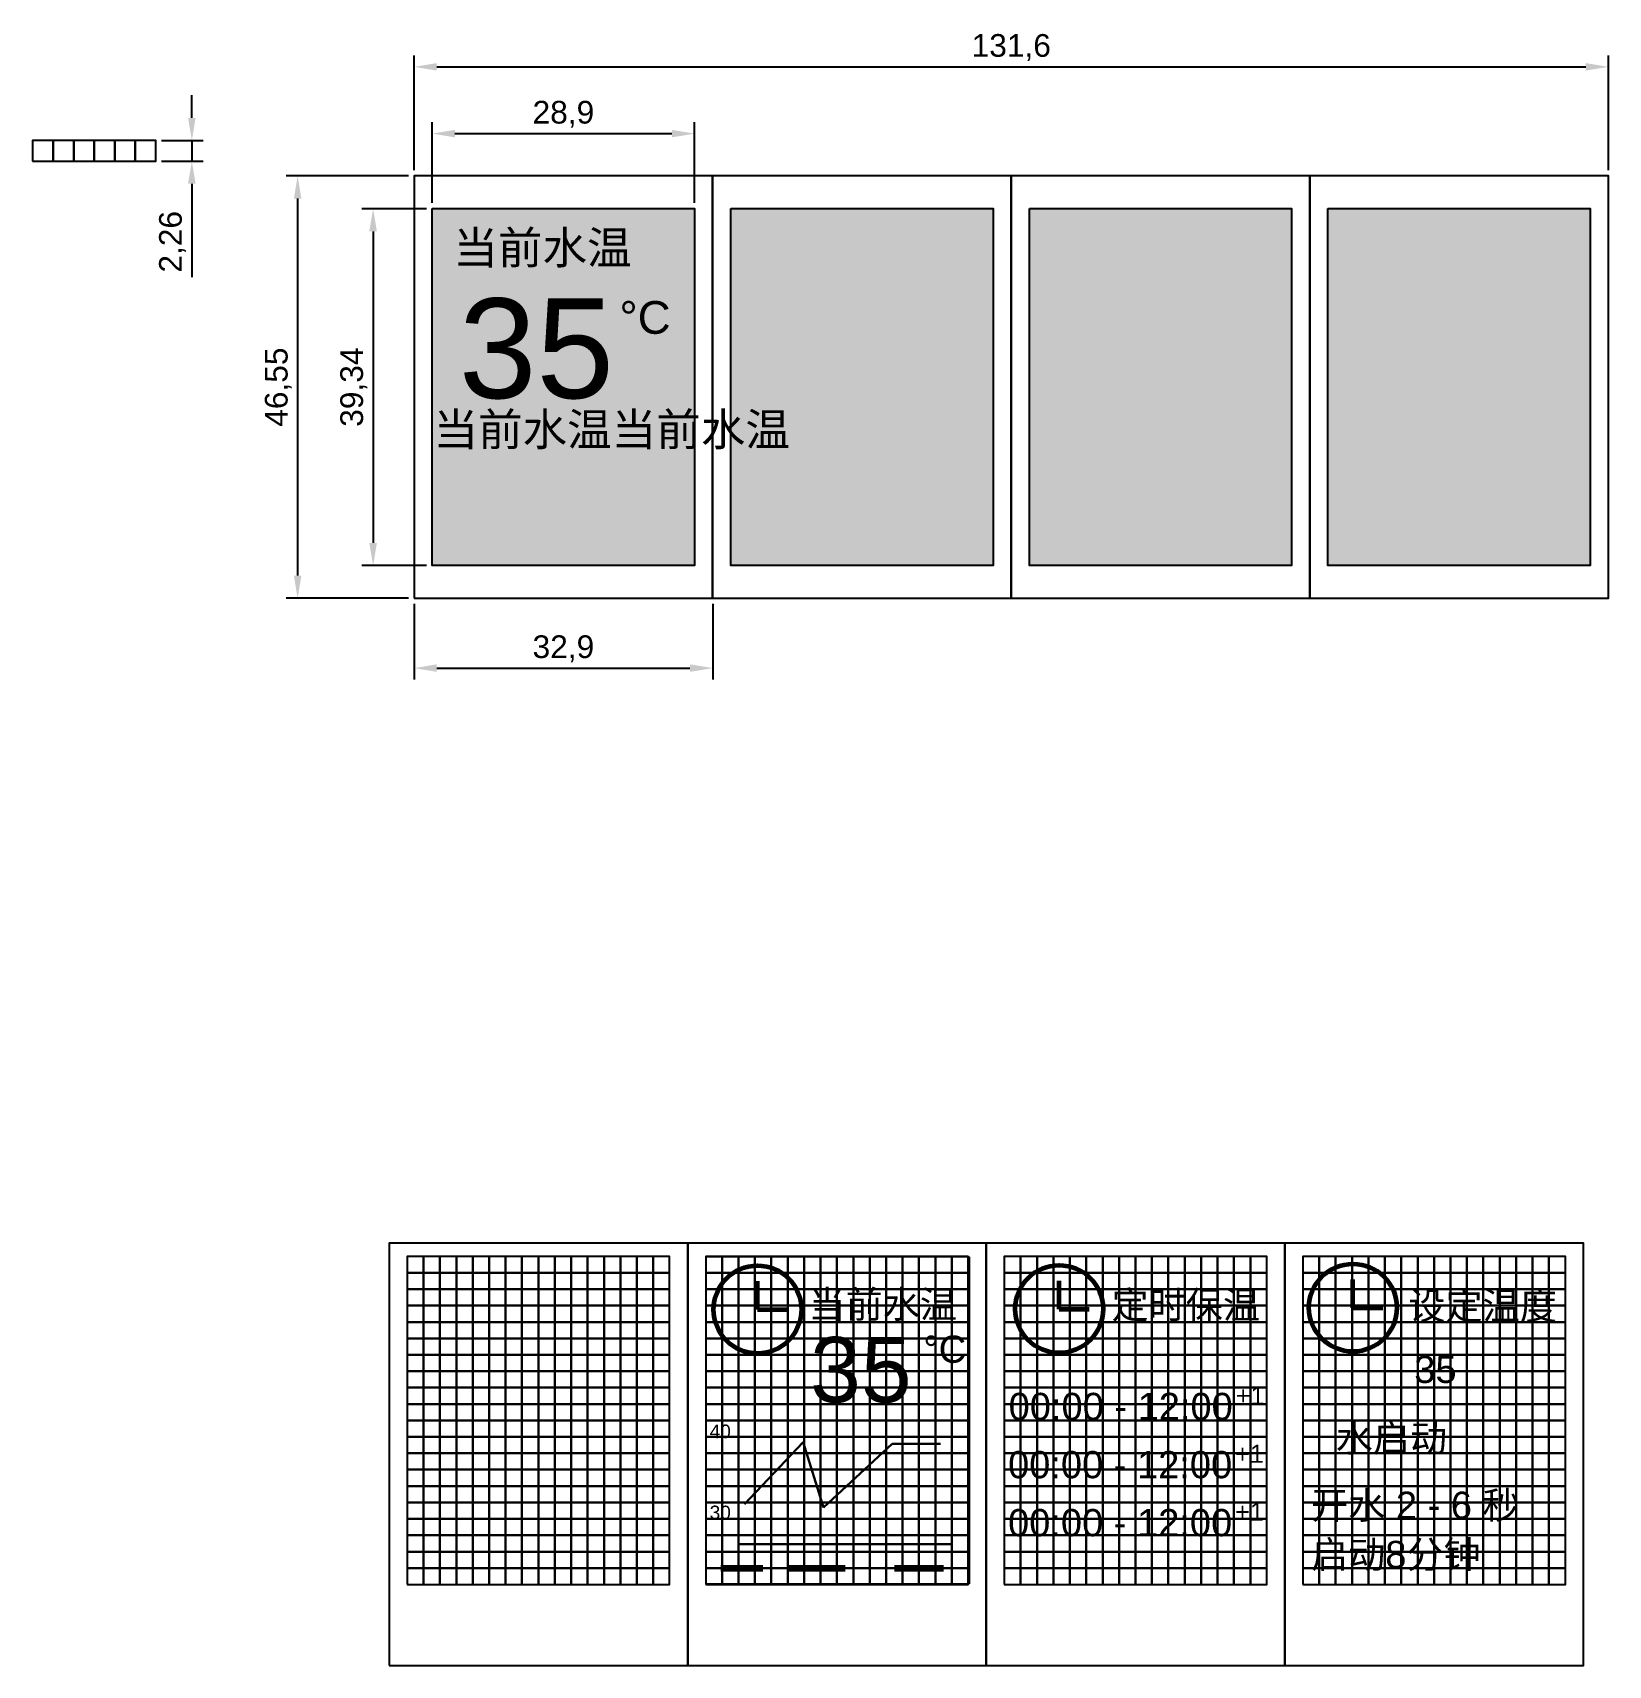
# Model space of a CAD drawing. Header units: millimetres. Extents: x 2016 to 2190, y 1813 to 1993.
import ezdxf

# ---------------------------------------------------------------- set-up
doc = ezdxf.new("R2010")
doc.units = ezdxf.units.MM
doc.layers.get('0').update_dxf_attribs({"color": 9})
doc.layers.add('图层1', color=250, linetype='Continuous')
doc.layers.add('图层2', color=7, linetype='Continuous')
doc.styles.get("Standard").update_dxf_attribs({"font": 'arial.ttf'})
doc.dimstyles.new('ISO-25', dxfattribs={"dimtxt": 2.5, "dimasz": 2.5, "dimexe": 1.25, "dimexo": 0.625, "dimtad": 1, "dimtxsty": 'Standard', "dimcen": 2.5, "dimadec": 0, "dimazin": 0, "dimtfac": 1, "dimtmove": 0, "dimatfit": 3, "dimfxl": 1, "dimarcsym": 0})

# ---------------------------------------------------------------- blocks, each defined once
blk = doc.blocks.new('*D1')
at = {"color": 0, "lineweight": -2, "transparency": 16777216}
for p, q in [((2058.11, 1977.5), (2058.11, 1990.15)), ((2060.61, 1988.9), (2187.21, 1988.9)), ((2189.71, 1977.5), (2189.71, 1990.15))]:
    blk.add_line(p, q, dxfattribs=at)
at = {"color": 0, "transparency": 16777216}
for points in [[(2060.61, 1989.32), (2060.61, 1988.49), (2058.11, 1988.9)], [(2187.21, 1989.32), (2187.21, 1988.49), (2189.71, 1988.9)]]:
    blk.add_solid(points, dxfattribs=at)
at = {"layer": 'Defpoints', "color": 0, "transparency": 16777216}
for p in [(2189.71, 1988.9), (2058.11, 1976.88), (2189.71, 1976.88)]:
    blk.add_point(p, dxfattribs=at)
at = {"color": 0, "transparency": 16777216, "insert": (2123.91, 1991.03), "char_height": 2.5, "attachment_point": 5}
blk.add_mtext('131,6', dxfattribs=at)
blk = doc.blocks.new('*D2')
at = {"color": 0, "lineweight": -2, "transparency": 16777216}
for p, q in [((2057.48, 1976.88), (2044.02, 1976.88)), ((2045.27, 1974.38), (2045.27, 1932.83)), ((2057.48, 1930.33), (2044.02, 1930.33))]:
    blk.add_line(p, q, dxfattribs=at)
at = {"color": 0, "transparency": 16777216}
for points in [[(2044.86, 1974.38), (2045.69, 1974.38), (2045.27, 1976.88)], [(2044.86, 1932.83), (2045.69, 1932.83), (2045.27, 1930.33)]]:
    blk.add_solid(points, dxfattribs=at)
at = {"layer": 'Defpoints', "color": 0, "transparency": 16777216}
for p in [(2058.11, 1976.88), (2045.27, 1930.33), (2058.11, 1930.33)]:
    blk.add_point(p, dxfattribs=at)
at = {"color": 0, "transparency": 16777216, "insert": (2043.15, 1953.6), "char_height": 2.5, "attachment_point": 5, "rotation": 90}
blk.add_mtext('46,55', dxfattribs=at)
blk = doc.blocks.new('*D3')
at = {"color": 0, "lineweight": -2, "transparency": 16777216}
for p, q in [((2060.11, 1973.9), (2060.11, 1982.79)), ((2062.61, 1981.54), (2086.51, 1981.54)), ((2089.01, 1973.9), (2089.01, 1982.79))]:
    blk.add_line(p, q, dxfattribs=at)
at = {"color": 0, "transparency": 16777216}
for points in [[(2062.61, 1981.96), (2062.61, 1981.13), (2060.11, 1981.54)], [(2086.51, 1981.96), (2086.51, 1981.13), (2089.01, 1981.54)]]:
    blk.add_solid(points, dxfattribs=at)
at = {"layer": 'Defpoints', "color": 0, "transparency": 16777216}
for p in [(2089.01, 1981.54), (2060.11, 1973.27), (2089.01, 1973.27)]:
    blk.add_point(p, dxfattribs=at)
at = {"color": 0, "transparency": 16777216, "insert": (2074.56, 1983.67), "char_height": 2.5, "attachment_point": 5}
blk.add_mtext('28,9', dxfattribs=at)
blk = doc.blocks.new('*D4')
at = {"color": 0, "lineweight": -2, "transparency": 16777216}
for p, q in [((2059.48, 1973.27), (2052.34, 1973.27)), ((2053.59, 1970.77), (2053.59, 1936.43)), ((2059.48, 1933.93), (2052.34, 1933.93))]:
    blk.add_line(p, q, dxfattribs=at)
at = {"color": 0, "transparency": 16777216}
for points in [[(2053.17, 1970.77), (2054.01, 1970.77), (2053.59, 1973.27)], [(2053.17, 1936.43), (2054.01, 1936.43), (2053.59, 1933.93)]]:
    blk.add_solid(points, dxfattribs=at)
at = {"layer": 'Defpoints', "color": 0, "transparency": 16777216}
for p in [(2060.11, 1973.27), (2053.59, 1933.93), (2060.11, 1933.93)]:
    blk.add_point(p, dxfattribs=at)
at = {"color": 0, "transparency": 16777216, "insert": (2051.46, 1953.6), "char_height": 2.5, "attachment_point": 5, "rotation": 90}
blk.add_mtext('39,34', dxfattribs=at)
blk = doc.blocks.new('*D5')
at = {"color": 0, "lineweight": -2, "transparency": 16777216}
for p, q in [((2033.62, 1983.28), (2033.62, 1985.78)), ((2030.26, 1980.78), (2034.87, 1980.78)), ((2033.62, 1980.78), (2033.62, 1978.52)), ((2030.26, 1978.52), (2034.87, 1978.52)), ((2033.62, 1976.02), (2033.62, 1965.73))]:
    blk.add_line(p, q, dxfattribs=at)
at = {"color": 0, "transparency": 16777216}
for points in [[(2033.2, 1983.28), (2034.03, 1983.28), (2033.62, 1980.78)], [(2033.2, 1976.02), (2034.03, 1976.02), (2033.62, 1978.52)]]:
    blk.add_solid(points, dxfattribs=at)
at = {"layer": 'Defpoints', "color": 0, "transparency": 16777216}
for p in [(2029.64, 1980.78), (2029.64, 1978.52), (2033.62, 1978.52)]:
    blk.add_point(p, dxfattribs=at)
at = {"color": 0, "transparency": 16777216, "insert": (2031.49, 1969.62), "char_height": 2.5, "attachment_point": 5, "rotation": 90}
blk.add_mtext('2,26', dxfattribs=at)
blk = doc.blocks.new('*D6')
at = {"color": 0, "lineweight": -2, "transparency": 16777216}
for p, q in [((2058.11, 1929.7), (2058.11, 1921.38)), ((2091.01, 1929.7), (2091.01, 1921.38)), ((2060.61, 1922.63), (2088.51, 1922.63))]:
    blk.add_line(p, q, dxfattribs=at)
at = {"color": 0, "transparency": 16777216}
for points in [[(2060.61, 1923.05), (2060.61, 1922.22), (2058.11, 1922.63)], [(2088.51, 1923.05), (2088.51, 1922.22), (2091.01, 1922.63)]]:
    blk.add_solid(points, dxfattribs=at)
at = {"layer": 'Defpoints', "color": 0, "transparency": 16777216}
for p in [(2058.11, 1930.33), (2091.01, 1930.33), (2091.01, 1922.63)]:
    blk.add_point(p, dxfattribs=at)
at = {"color": 0, "transparency": 16777216, "insert": (2074.56, 1924.76), "char_height": 2.5, "attachment_point": 5}
blk.add_mtext('32,9', dxfattribs=at)
blk = doc.blocks.new('*U7')
blk.add_lwpolyline([(-0.904, -0.904), (0.904, -0.904), (0.904, 0.904), (-0.904, 0.904)], close=True)
blk = doc.blocks.new('*U8')
at = {"color": 0, "linetype": 'ByBlock', "lineweight": -2, "transparency": 16777216}
for p in [(0, 34.352), (1.808, 34.352), (3.616, 34.352), (5.424, 34.352), (7.232, 34.352), (9.04, 34.352), (10.848, 34.352), (12.656, 34.352), (14.464, 34.352), (16.272, 34.352), (18.08, 34.352), (19.888, 34.352), (21.696, 34.352), (23.504, 34.352), (25.312, 34.352), (27.12, 34.352), (0, 32.544), (1.808, 32.544), (3.616, 32.544), (5.424, 32.544), (7.232, 32.544), (9.04, 32.544), (10.848, 32.544), (12.656, 32.544), (14.464, 32.544), (16.272, 32.544), (18.08, 32.544), (19.888, 32.544), (21.696, 32.544), (23.504, 32.544), (25.312, 32.544), (27.12, 32.544), (0, 30.736), (1.808, 30.736), (3.616, 30.736), (5.424, 30.736), (7.232, 30.736), (9.04, 30.736), (10.848, 30.736), (12.656, 30.736), (14.464, 30.736), (16.272, 30.736), (18.08, 30.736), (19.888, 30.736), (21.696, 30.736), (23.504, 30.736), (25.312, 30.736), (27.12, 30.736), (0, 28.928), (1.808, 28.928), (3.616, 28.928), (5.424, 28.928), (7.232, 28.928), (9.04, 28.928), (10.848, 28.928), (12.656, 28.928), (14.464, 28.928), (16.272, 28.928), (18.08, 28.928), (19.888, 28.928), (21.696, 28.928), (23.504, 28.928), (25.312, 28.928), (27.12, 28.928), (0, 27.12), (1.808, 27.12), (3.616, 27.12), (5.424, 27.12), (7.232, 27.12), (9.04, 27.12), (10.848, 27.12), (12.656, 27.12), (14.464, 27.12), (16.272, 27.12), (18.08, 27.12), (19.888, 27.12), (21.696, 27.12), (23.504, 27.12), (25.312, 27.12), (27.12, 27.12), (0, 25.312), (1.808, 25.312), (3.616, 25.312), (5.424, 25.312), (7.232, 25.312), (9.04, 25.312), (10.848, 25.312), (12.656, 25.312), (14.464, 25.312), (16.272, 25.312), (18.08, 25.312), (19.888, 25.312), (21.696, 25.312), (23.504, 25.312), (25.312, 25.312), (27.12, 25.312), (0, 23.504), (1.808, 23.504), (3.616, 23.504), (5.424, 23.504), (7.232, 23.504), (9.04, 23.504), (10.848, 23.504), (12.656, 23.504), (14.464, 23.504), (16.272, 23.504), (18.08, 23.504), (19.888, 23.504), (21.696, 23.504), (23.504, 23.504), (25.312, 23.504), (27.12, 23.504), (0, 21.696), (1.808, 21.696), (3.616, 21.696), (5.424, 21.696), (7.232, 21.696), (9.04, 21.696), (10.848, 21.696), (12.656, 21.696), (14.464, 21.696), (16.272, 21.696), (18.08, 21.696), (19.888, 21.696), (21.696, 21.696), (23.504, 21.696), (25.312, 21.696), (27.12, 21.696), (0, 19.888), (1.808, 19.888), (3.616, 19.888), (5.424, 19.888), (7.232, 19.888), (9.04, 19.888), (10.848, 19.888), (12.656, 19.888), (14.464, 19.888), (16.272, 19.888), (18.08, 19.888), (19.888, 19.888), (21.696, 19.888), (23.504, 19.888), (25.312, 19.888), (27.12, 19.888), (0, 18.08), (1.808, 18.08), (3.616, 18.08), (5.424, 18.08), (7.232, 18.08), (9.04, 18.08), (10.848, 18.08), (12.656, 18.08), (14.464, 18.08), (16.272, 18.08), (18.08, 18.08), (19.888, 18.08), (21.696, 18.08), (23.504, 18.08), (25.312, 18.08), (27.12, 18.08), (0, 16.272), (1.808, 16.272), (3.616, 16.272), (5.424, 16.272), (7.232, 16.272), (9.04, 16.272), (10.848, 16.272), (12.656, 16.272), (14.464, 16.272), (16.272, 16.272), (18.08, 16.272), (19.888, 16.272), (21.696, 16.272), (23.504, 16.272), (25.312, 16.272), (27.12, 16.272), (0, 14.464), (1.808, 14.464), (3.616, 14.464), (5.424, 14.464), (7.232, 14.464), (9.04, 14.464), (10.848, 14.464), (12.656, 14.464), (14.464, 14.464), (16.272, 14.464), (18.08, 14.464), (19.888, 14.464), (21.696, 14.464), (23.504, 14.464), (25.312, 14.464), (27.12, 14.464), (0, 12.656), (1.808, 12.656), (3.616, 12.656), (5.424, 12.656), (7.232, 12.656), (9.04, 12.656), (10.848, 12.656), (12.656, 12.656), (14.464, 12.656), (16.272, 12.656), (18.08, 12.656), (19.888, 12.656), (21.696, 12.656), (23.504, 12.656), (25.312, 12.656), (27.12, 12.656), (0, 10.848), (1.808, 10.848), (3.616, 10.848), (5.424, 10.848), (7.232, 10.848), (9.04, 10.848), (10.848, 10.848), (12.656, 10.848), (14.464, 10.848), (16.272, 10.848), (18.08, 10.848), (19.888, 10.848), (21.696, 10.848), (23.504, 10.848), (25.312, 10.848), (27.12, 10.848), (0, 9.04), (1.808, 9.04), (3.616, 9.04), (5.424, 9.04), (7.232, 9.04), (9.04, 9.04), (10.848, 9.04), (12.656, 9.04), (14.464, 9.04), (16.272, 9.04), (18.08, 9.04), (19.888, 9.04), (21.696, 9.04), (23.504, 9.04), (25.312, 9.04), (27.12, 9.04), (0, 7.232), (1.808, 7.232), (3.616, 7.232), (5.424, 7.232), (7.232, 7.232), (9.04, 7.232), (10.848, 7.232), (12.656, 7.232), (14.464, 7.232), (16.272, 7.232), (18.08, 7.232), (19.888, 7.232), (21.696, 7.232), (23.504, 7.232), (25.312, 7.232), (27.12, 7.232), (0, 5.424), (1.808, 5.424), (3.616, 5.424), (5.424, 5.424), (7.232, 5.424), (9.04, 5.424), (10.848, 5.424), (12.656, 5.424), (14.464, 5.424), (16.272, 5.424), (18.08, 5.424), (19.888, 5.424), (21.696, 5.424), (23.504, 5.424), (25.312, 5.424), (27.12, 5.424), (0, 3.616), (1.808, 3.616), (3.616, 3.616), (5.424, 3.616), (7.232, 3.616), (9.04, 3.616), (10.848, 3.616), (12.656, 3.616), (14.464, 3.616), (16.272, 3.616), (18.08, 3.616), (19.888, 3.616), (21.696, 3.616), (23.504, 3.616), (25.312, 3.616), (27.12, 3.616), (0, 1.808), (1.808, 1.808), (3.616, 1.808), (5.424, 1.808), (7.232, 1.808), (9.04, 1.808), (10.848, 1.808), (12.656, 1.808), (14.464, 1.808), (16.272, 1.808), (18.08, 1.808), (19.888, 1.808), (21.696, 1.808), (23.504, 1.808), (25.312, 1.808), (27.12, 1.808), (0, 0), (1.808, 0), (3.616, 0), (5.424, 0), (7.232, 0), (9.04, 0), (10.848, 0), (12.656, 0), (14.464, 0), (16.272, 0), (18.08, 0), (19.888, 0), (21.696, 0), (23.504, 0), (25.312, 0), (27.12, 0)]:
    blk.add_blockref('*U7', p, dxfattribs=at)
blk = doc.blocks.new('*U10')
blk.add_lwpolyline([(-0.904, -0.904), (0.904, -0.904), (0.904, 0.904), (-0.904, 0.904)], close=True)
blk = doc.blocks.new('*U11')
at = {"color": 0, "linetype": 'ByBlock', "lineweight": -2, "transparency": 16777216}
for p in [(0, 34.352), (1.808, 34.352), (3.616, 34.352), (5.424, 34.352), (7.232, 34.352), (9.04, 34.352), (10.848, 34.352), (12.656, 34.352), (14.464, 34.352), (16.272, 34.352), (18.08, 34.352), (19.888, 34.352), (21.696, 34.352), (23.504, 34.352), (25.312, 34.352), (27.12, 34.352), (0, 32.544), (1.808, 32.544), (3.616, 32.544), (5.424, 32.544), (7.232, 32.544), (9.04, 32.544), (10.848, 32.544), (12.656, 32.544), (14.464, 32.544), (16.272, 32.544), (18.08, 32.544), (19.888, 32.544), (21.696, 32.544), (23.504, 32.544), (25.312, 32.544), (27.12, 32.544), (0, 30.736), (1.808, 30.736), (3.616, 30.736), (5.424, 30.736), (7.232, 30.736), (9.04, 30.736), (10.848, 30.736), (12.656, 30.736), (14.464, 30.736), (16.272, 30.736), (18.08, 30.736), (19.888, 30.736), (21.696, 30.736), (23.504, 30.736), (25.312, 30.736), (27.12, 30.736), (0, 28.928), (1.808, 28.928), (3.616, 28.928), (5.424, 28.928), (7.232, 28.928), (9.04, 28.928), (10.848, 28.928), (12.656, 28.928), (14.464, 28.928), (16.272, 28.928), (18.08, 28.928), (19.888, 28.928), (21.696, 28.928), (23.504, 28.928), (25.312, 28.928), (27.12, 28.928), (0, 27.12), (1.808, 27.12), (3.616, 27.12), (5.424, 27.12), (7.232, 27.12), (9.04, 27.12), (10.848, 27.12), (12.656, 27.12), (14.464, 27.12), (16.272, 27.12), (18.08, 27.12), (19.888, 27.12), (21.696, 27.12), (23.504, 27.12), (25.312, 27.12), (27.12, 27.12), (0, 25.312), (1.808, 25.312), (3.616, 25.312), (5.424, 25.312), (7.232, 25.312), (9.04, 25.312), (10.848, 25.312), (12.656, 25.312), (14.464, 25.312), (16.272, 25.312), (18.08, 25.312), (19.888, 25.312), (21.696, 25.312), (23.504, 25.312), (25.312, 25.312), (27.12, 25.312), (0, 23.504), (1.808, 23.504), (3.616, 23.504), (5.424, 23.504), (7.232, 23.504), (9.04, 23.504), (10.848, 23.504), (12.656, 23.504), (14.464, 23.504), (16.272, 23.504), (18.08, 23.504), (19.888, 23.504), (21.696, 23.504), (23.504, 23.504), (25.312, 23.504), (27.12, 23.504), (0, 21.696), (1.808, 21.696), (3.616, 21.696), (5.424, 21.696), (7.232, 21.696), (9.04, 21.696), (10.848, 21.696), (12.656, 21.696), (14.464, 21.696), (16.272, 21.696), (18.08, 21.696), (19.888, 21.696), (21.696, 21.696), (23.504, 21.696), (25.312, 21.696), (27.12, 21.696), (0, 19.888), (1.808, 19.888), (3.616, 19.888), (5.424, 19.888), (7.232, 19.888), (9.04, 19.888), (10.848, 19.888), (12.656, 19.888), (14.464, 19.888), (16.272, 19.888), (18.08, 19.888), (19.888, 19.888), (21.696, 19.888), (23.504, 19.888), (25.312, 19.888), (27.12, 19.888), (0, 18.08), (1.808, 18.08), (3.616, 18.08), (5.424, 18.08), (7.232, 18.08), (9.04, 18.08), (10.848, 18.08), (12.656, 18.08), (14.464, 18.08), (16.272, 18.08), (18.08, 18.08), (19.888, 18.08), (21.696, 18.08), (23.504, 18.08), (25.312, 18.08), (27.12, 18.08), (0, 16.272), (1.808, 16.272), (3.616, 16.272), (5.424, 16.272), (7.232, 16.272), (9.04, 16.272), (10.848, 16.272), (12.656, 16.272), (14.464, 16.272), (16.272, 16.272), (18.08, 16.272), (19.888, 16.272), (21.696, 16.272), (23.504, 16.272), (25.312, 16.272), (27.12, 16.272), (0, 14.464), (1.808, 14.464), (3.616, 14.464), (5.424, 14.464), (7.232, 14.464), (9.04, 14.464), (10.848, 14.464), (12.656, 14.464), (14.464, 14.464), (16.272, 14.464), (18.08, 14.464), (19.888, 14.464), (21.696, 14.464), (23.504, 14.464), (25.312, 14.464), (27.12, 14.464), (0, 12.656), (1.808, 12.656), (3.616, 12.656), (5.424, 12.656), (7.232, 12.656), (9.04, 12.656), (10.848, 12.656), (12.656, 12.656), (14.464, 12.656), (16.272, 12.656), (18.08, 12.656), (19.888, 12.656), (21.696, 12.656), (23.504, 12.656), (25.312, 12.656), (27.12, 12.656), (0, 10.848), (1.808, 10.848), (3.616, 10.848), (5.424, 10.848), (7.232, 10.848), (9.04, 10.848), (10.848, 10.848), (12.656, 10.848), (14.464, 10.848), (16.272, 10.848), (18.08, 10.848), (19.888, 10.848), (21.696, 10.848), (23.504, 10.848), (25.312, 10.848), (27.12, 10.848), (0, 9.04), (1.808, 9.04), (3.616, 9.04), (5.424, 9.04), (7.232, 9.04), (9.04, 9.04), (10.848, 9.04), (12.656, 9.04), (14.464, 9.04), (16.272, 9.04), (18.08, 9.04), (19.888, 9.04), (21.696, 9.04), (23.504, 9.04), (25.312, 9.04), (27.12, 9.04), (0, 7.232), (1.808, 7.232), (3.616, 7.232), (5.424, 7.232), (7.232, 7.232), (9.04, 7.232), (10.848, 7.232), (12.656, 7.232), (14.464, 7.232), (16.272, 7.232), (18.08, 7.232), (19.888, 7.232), (21.696, 7.232), (23.504, 7.232), (25.312, 7.232), (27.12, 7.232), (0, 5.424), (1.808, 5.424), (3.616, 5.424), (5.424, 5.424), (7.232, 5.424), (9.04, 5.424), (10.848, 5.424), (12.656, 5.424), (14.464, 5.424), (16.272, 5.424), (18.08, 5.424), (19.888, 5.424), (21.696, 5.424), (23.504, 5.424), (25.312, 5.424), (27.12, 5.424), (0, 3.616), (1.808, 3.616), (3.616, 3.616), (5.424, 3.616), (7.232, 3.616), (9.04, 3.616), (10.848, 3.616), (12.656, 3.616), (14.464, 3.616), (16.272, 3.616), (18.08, 3.616), (19.888, 3.616), (21.696, 3.616), (23.504, 3.616), (25.312, 3.616), (27.12, 3.616), (0, 1.808), (1.808, 1.808), (3.616, 1.808), (5.424, 1.808), (7.232, 1.808), (9.04, 1.808), (10.848, 1.808), (12.656, 1.808), (14.464, 1.808), (16.272, 1.808), (18.08, 1.808), (19.888, 1.808), (21.696, 1.808), (23.504, 1.808), (25.312, 1.808), (27.12, 1.808), (0, 0), (1.808, 0), (3.616, 0), (5.424, 0), (7.232, 0), (9.04, 0), (10.848, 0), (12.656, 0), (14.464, 0), (16.272, 0), (18.08, 0), (19.888, 0), (21.696, 0), (23.504, 0), (25.312, 0), (27.12, 0)]:
    blk.add_blockref('*U10', p, dxfattribs=at)
blk = doc.blocks.new('*U13')
blk.add_lwpolyline([(-0.904, -0.904), (0.904, -0.904), (0.904, 0.904), (-0.904, 0.904)], close=True)
blk = doc.blocks.new('*U14')
at = {"color": 0, "linetype": 'ByBlock', "lineweight": -2, "transparency": 16777216}
for p in [(0, 34.352), (1.808, 34.352), (3.616, 34.352), (5.424, 34.352), (7.232, 34.352), (9.04, 34.352), (10.848, 34.352), (12.656, 34.352), (14.464, 34.352), (16.272, 34.352), (18.08, 34.352), (19.888, 34.352), (21.696, 34.352), (23.504, 34.352), (25.312, 34.352), (27.12, 34.352), (0, 32.544), (1.808, 32.544), (3.616, 32.544), (5.424, 32.544), (7.232, 32.544), (9.04, 32.544), (10.848, 32.544), (12.656, 32.544), (14.464, 32.544), (16.272, 32.544), (18.08, 32.544), (19.888, 32.544), (21.696, 32.544), (23.504, 32.544), (25.312, 32.544), (27.12, 32.544), (0, 30.736), (1.808, 30.736), (3.616, 30.736), (5.424, 30.736), (7.232, 30.736), (9.04, 30.736), (10.848, 30.736), (12.656, 30.736), (14.464, 30.736), (16.272, 30.736), (18.08, 30.736), (19.888, 30.736), (21.696, 30.736), (23.504, 30.736), (25.312, 30.736), (27.12, 30.736), (0, 28.928), (1.808, 28.928), (3.616, 28.928), (5.424, 28.928), (7.232, 28.928), (9.04, 28.928), (10.848, 28.928), (12.656, 28.928), (14.464, 28.928), (16.272, 28.928), (18.08, 28.928), (19.888, 28.928), (21.696, 28.928), (23.504, 28.928), (25.312, 28.928), (27.12, 28.928), (0, 27.12), (1.808, 27.12), (3.616, 27.12), (5.424, 27.12), (7.232, 27.12), (9.04, 27.12), (10.848, 27.12), (12.656, 27.12), (14.464, 27.12), (16.272, 27.12), (18.08, 27.12), (19.888, 27.12), (21.696, 27.12), (23.504, 27.12), (25.312, 27.12), (27.12, 27.12), (0, 25.312), (1.808, 25.312), (3.616, 25.312), (5.424, 25.312), (7.232, 25.312), (9.04, 25.312), (10.848, 25.312), (12.656, 25.312), (14.464, 25.312), (16.272, 25.312), (18.08, 25.312), (19.888, 25.312), (21.696, 25.312), (23.504, 25.312), (25.312, 25.312), (27.12, 25.312), (0, 23.504), (1.808, 23.504), (3.616, 23.504), (5.424, 23.504), (7.232, 23.504), (9.04, 23.504), (10.848, 23.504), (12.656, 23.504), (14.464, 23.504), (16.272, 23.504), (18.08, 23.504), (19.888, 23.504), (21.696, 23.504), (23.504, 23.504), (25.312, 23.504), (27.12, 23.504), (0, 21.696), (1.808, 21.696), (3.616, 21.696), (5.424, 21.696), (7.232, 21.696), (9.04, 21.696), (10.848, 21.696), (12.656, 21.696), (14.464, 21.696), (16.272, 21.696), (18.08, 21.696), (19.888, 21.696), (21.696, 21.696), (23.504, 21.696), (25.312, 21.696), (27.12, 21.696), (0, 19.888), (1.808, 19.888), (3.616, 19.888), (5.424, 19.888), (7.232, 19.888), (9.04, 19.888), (10.848, 19.888), (12.656, 19.888), (14.464, 19.888), (16.272, 19.888), (18.08, 19.888), (19.888, 19.888), (21.696, 19.888), (23.504, 19.888), (25.312, 19.888), (27.12, 19.888), (0, 18.08), (1.808, 18.08), (3.616, 18.08), (5.424, 18.08), (7.232, 18.08), (9.04, 18.08), (10.848, 18.08), (12.656, 18.08), (14.464, 18.08), (16.272, 18.08), (18.08, 18.08), (19.888, 18.08), (21.696, 18.08), (23.504, 18.08), (25.312, 18.08), (27.12, 18.08), (0, 16.272), (1.808, 16.272), (3.616, 16.272), (5.424, 16.272), (7.232, 16.272), (9.04, 16.272), (10.848, 16.272), (12.656, 16.272), (14.464, 16.272), (16.272, 16.272), (18.08, 16.272), (19.888, 16.272), (21.696, 16.272), (23.504, 16.272), (25.312, 16.272), (27.12, 16.272), (0, 14.464), (1.808, 14.464), (3.616, 14.464), (5.424, 14.464), (7.232, 14.464), (9.04, 14.464), (10.848, 14.464), (12.656, 14.464), (14.464, 14.464), (16.272, 14.464), (18.08, 14.464), (19.888, 14.464), (21.696, 14.464), (23.504, 14.464), (25.312, 14.464), (27.12, 14.464), (0, 12.656), (1.808, 12.656), (3.616, 12.656), (5.424, 12.656), (7.232, 12.656), (9.04, 12.656), (10.848, 12.656), (12.656, 12.656), (14.464, 12.656), (16.272, 12.656), (18.08, 12.656), (19.888, 12.656), (21.696, 12.656), (23.504, 12.656), (25.312, 12.656), (27.12, 12.656), (0, 10.848), (1.808, 10.848), (3.616, 10.848), (5.424, 10.848), (7.232, 10.848), (9.04, 10.848), (10.848, 10.848), (12.656, 10.848), (14.464, 10.848), (16.272, 10.848), (18.08, 10.848), (19.888, 10.848), (21.696, 10.848), (23.504, 10.848), (25.312, 10.848), (27.12, 10.848), (0, 9.04), (1.808, 9.04), (3.616, 9.04), (5.424, 9.04), (7.232, 9.04), (9.04, 9.04), (10.848, 9.04), (12.656, 9.04), (14.464, 9.04), (16.272, 9.04), (18.08, 9.04), (19.888, 9.04), (21.696, 9.04), (23.504, 9.04), (25.312, 9.04), (27.12, 9.04), (0, 7.232), (1.808, 7.232), (3.616, 7.232), (5.424, 7.232), (7.232, 7.232), (9.04, 7.232), (10.848, 7.232), (12.656, 7.232), (14.464, 7.232), (16.272, 7.232), (18.08, 7.232), (19.888, 7.232), (21.696, 7.232), (23.504, 7.232), (25.312, 7.232), (27.12, 7.232), (0, 5.424), (1.808, 5.424), (3.616, 5.424), (5.424, 5.424), (7.232, 5.424), (9.04, 5.424), (10.848, 5.424), (12.656, 5.424), (14.464, 5.424), (16.272, 5.424), (18.08, 5.424), (19.888, 5.424), (21.696, 5.424), (23.504, 5.424), (25.312, 5.424), (27.12, 5.424), (0, 3.616), (1.808, 3.616), (3.616, 3.616), (5.424, 3.616), (7.232, 3.616), (9.04, 3.616), (10.848, 3.616), (12.656, 3.616), (14.464, 3.616), (16.272, 3.616), (18.08, 3.616), (19.888, 3.616), (21.696, 3.616), (23.504, 3.616), (25.312, 3.616), (27.12, 3.616), (0, 1.808), (1.808, 1.808), (3.616, 1.808), (5.424, 1.808), (7.232, 1.808), (9.04, 1.808), (10.848, 1.808), (12.656, 1.808), (14.464, 1.808), (16.272, 1.808), (18.08, 1.808), (19.888, 1.808), (21.696, 1.808), (23.504, 1.808), (25.312, 1.808), (27.12, 1.808), (0, 0), (1.808, 0), (3.616, 0), (5.424, 0), (7.232, 0), (9.04, 0), (10.848, 0), (12.656, 0), (14.464, 0), (16.272, 0), (18.08, 0), (19.888, 0), (21.696, 0), (23.504, 0), (25.312, 0), (27.12, 0)]:
    blk.add_blockref('*U13', p, dxfattribs=at)
blk = doc.blocks.new('*U16')
blk.add_lwpolyline([(-0.904, -0.904), (0.904, -0.904), (0.904, 0.904), (-0.904, 0.904)], close=True)
blk = doc.blocks.new('*U17')
at = {"color": 0, "linetype": 'ByBlock', "lineweight": -2, "transparency": 16777216}
for p in [(0, 34.352), (1.808, 34.352), (3.616, 34.352), (5.424, 34.352), (7.232, 34.352), (9.04, 34.352), (10.848, 34.352), (12.656, 34.352), (14.464, 34.352), (16.272, 34.352), (18.08, 34.352), (19.888, 34.352), (21.696, 34.352), (23.504, 34.352), (25.312, 34.352), (27.12, 34.352), (0, 32.544), (1.808, 32.544), (3.616, 32.544), (5.424, 32.544), (7.232, 32.544), (9.04, 32.544), (10.848, 32.544), (12.656, 32.544), (14.464, 32.544), (16.272, 32.544), (18.08, 32.544), (19.888, 32.544), (21.696, 32.544), (23.504, 32.544), (25.312, 32.544), (27.12, 32.544), (0, 30.736), (1.808, 30.736), (3.616, 30.736), (5.424, 30.736), (7.232, 30.736), (9.04, 30.736), (10.848, 30.736), (12.656, 30.736), (14.464, 30.736), (16.272, 30.736), (18.08, 30.736), (19.888, 30.736), (21.696, 30.736), (23.504, 30.736), (25.312, 30.736), (27.12, 30.736), (0, 28.928), (1.808, 28.928), (3.616, 28.928), (5.424, 28.928), (7.232, 28.928), (9.04, 28.928), (10.848, 28.928), (12.656, 28.928), (14.464, 28.928), (16.272, 28.928), (18.08, 28.928), (19.888, 28.928), (21.696, 28.928), (23.504, 28.928), (25.312, 28.928), (27.12, 28.928), (0, 27.12), (1.808, 27.12), (3.616, 27.12), (5.424, 27.12), (7.232, 27.12), (9.04, 27.12), (10.848, 27.12), (12.656, 27.12), (14.464, 27.12), (16.272, 27.12), (18.08, 27.12), (19.888, 27.12), (21.696, 27.12), (23.504, 27.12), (25.312, 27.12), (27.12, 27.12), (0, 25.312), (1.808, 25.312), (3.616, 25.312), (5.424, 25.312), (7.232, 25.312), (9.04, 25.312), (10.848, 25.312), (12.656, 25.312), (14.464, 25.312), (16.272, 25.312), (18.08, 25.312), (19.888, 25.312), (21.696, 25.312), (23.504, 25.312), (25.312, 25.312), (27.12, 25.312), (0, 23.504), (1.808, 23.504), (3.616, 23.504), (5.424, 23.504), (7.232, 23.504), (9.04, 23.504), (10.848, 23.504), (12.656, 23.504), (14.464, 23.504), (16.272, 23.504), (18.08, 23.504), (19.888, 23.504), (21.696, 23.504), (23.504, 23.504), (25.312, 23.504), (27.12, 23.504), (0, 21.696), (1.808, 21.696), (3.616, 21.696), (5.424, 21.696), (7.232, 21.696), (9.04, 21.696), (10.848, 21.696), (12.656, 21.696), (14.464, 21.696), (16.272, 21.696), (18.08, 21.696), (19.888, 21.696), (21.696, 21.696), (23.504, 21.696), (25.312, 21.696), (27.12, 21.696), (0, 19.888), (1.808, 19.888), (3.616, 19.888), (5.424, 19.888), (7.232, 19.888), (9.04, 19.888), (10.848, 19.888), (12.656, 19.888), (14.464, 19.888), (16.272, 19.888), (18.08, 19.888), (19.888, 19.888), (21.696, 19.888), (23.504, 19.888), (25.312, 19.888), (27.12, 19.888), (0, 18.08), (1.808, 18.08), (3.616, 18.08), (5.424, 18.08), (7.232, 18.08), (9.04, 18.08), (10.848, 18.08), (12.656, 18.08), (14.464, 18.08), (16.272, 18.08), (18.08, 18.08), (19.888, 18.08), (21.696, 18.08), (23.504, 18.08), (25.312, 18.08), (27.12, 18.08), (0, 16.272), (1.808, 16.272), (3.616, 16.272), (5.424, 16.272), (7.232, 16.272), (9.04, 16.272), (10.848, 16.272), (12.656, 16.272), (14.464, 16.272), (16.272, 16.272), (18.08, 16.272), (19.888, 16.272), (21.696, 16.272), (23.504, 16.272), (25.312, 16.272), (27.12, 16.272), (0, 14.464), (1.808, 14.464), (3.616, 14.464), (5.424, 14.464), (7.232, 14.464), (9.04, 14.464), (10.848, 14.464), (12.656, 14.464), (14.464, 14.464), (16.272, 14.464), (18.08, 14.464), (19.888, 14.464), (21.696, 14.464), (23.504, 14.464), (25.312, 14.464), (27.12, 14.464), (0, 12.656), (1.808, 12.656), (3.616, 12.656), (5.424, 12.656), (7.232, 12.656), (9.04, 12.656), (10.848, 12.656), (12.656, 12.656), (14.464, 12.656), (16.272, 12.656), (18.08, 12.656), (19.888, 12.656), (21.696, 12.656), (23.504, 12.656), (25.312, 12.656), (27.12, 12.656), (0, 10.848), (1.808, 10.848), (3.616, 10.848), (5.424, 10.848), (7.232, 10.848), (9.04, 10.848), (10.848, 10.848), (12.656, 10.848), (14.464, 10.848), (16.272, 10.848), (18.08, 10.848), (19.888, 10.848), (21.696, 10.848), (23.504, 10.848), (25.312, 10.848), (27.12, 10.848), (0, 9.04), (1.808, 9.04), (3.616, 9.04), (5.424, 9.04), (7.232, 9.04), (9.04, 9.04), (10.848, 9.04), (12.656, 9.04), (14.464, 9.04), (16.272, 9.04), (18.08, 9.04), (19.888, 9.04), (21.696, 9.04), (23.504, 9.04), (25.312, 9.04), (27.12, 9.04), (0, 7.232), (1.808, 7.232), (3.616, 7.232), (5.424, 7.232), (7.232, 7.232), (9.04, 7.232), (10.848, 7.232), (12.656, 7.232), (14.464, 7.232), (16.272, 7.232), (18.08, 7.232), (19.888, 7.232), (21.696, 7.232), (23.504, 7.232), (25.312, 7.232), (27.12, 7.232), (0, 5.424), (1.808, 5.424), (3.616, 5.424), (5.424, 5.424), (7.232, 5.424), (9.04, 5.424), (10.848, 5.424), (12.656, 5.424), (14.464, 5.424), (16.272, 5.424), (18.08, 5.424), (19.888, 5.424), (21.696, 5.424), (23.504, 5.424), (25.312, 5.424), (27.12, 5.424), (0, 3.616), (1.808, 3.616), (3.616, 3.616), (5.424, 3.616), (7.232, 3.616), (9.04, 3.616), (10.848, 3.616), (12.656, 3.616), (14.464, 3.616), (16.272, 3.616), (18.08, 3.616), (19.888, 3.616), (21.696, 3.616), (23.504, 3.616), (25.312, 3.616), (27.12, 3.616), (0, 1.808), (1.808, 1.808), (3.616, 1.808), (5.424, 1.808), (7.232, 1.808), (9.04, 1.808), (10.848, 1.808), (12.656, 1.808), (14.464, 1.808), (16.272, 1.808), (18.08, 1.808), (19.888, 1.808), (21.696, 1.808), (23.504, 1.808), (25.312, 1.808), (27.12, 1.808), (0, 0), (1.808, 0), (3.616, 0), (5.424, 0), (7.232, 0), (9.04, 0), (10.848, 0), (12.656, 0), (14.464, 0), (16.272, 0), (18.08, 0), (19.888, 0), (21.696, 0), (23.504, 0), (25.312, 0), (27.12, 0)]:
    blk.add_blockref('*U16', p, dxfattribs=at)

msp = doc.modelspace()

# ---------------------------------------------------------------- hatches: boundary and pattern name
h = msp.add_hatch(color=256)
h.dxf.hatch_style = 1
h.paths.add_polyline_path([(2089.005, 1973.275), (2060.105, 1973.275), (2060.105, 1933.935), (2089.005, 1933.935)])
h = msp.add_hatch(color=256)
h.dxf.hatch_style = 1
h.paths.add_polyline_path([(2121.905, 1973.275), (2093.005, 1973.275), (2093.005, 1933.935), (2121.905, 1933.935)])
h = msp.add_hatch(color=256)
h.dxf.hatch_style = 1
h.paths.add_polyline_path([(2154.805, 1973.275), (2125.905, 1973.275), (2125.905, 1933.935), (2154.805, 1933.935)])
h = msp.add_hatch(color=256)
h.dxf.hatch_style = 1
h.paths.add_polyline_path([(2187.705, 1973.275), (2158.805, 1973.275), (2158.805, 1933.935), (2187.705, 1933.935)])

# ---------------------------------------------------------------- linework, layer by layer
for points in [[(2016.076, 1978.516), (2018.336, 1978.516), (2018.336, 1980.776), (2016.076, 1980.776)], [(2018.336, 1978.516), (2020.596, 1978.516), (2020.596, 1980.776), (2018.336, 1980.776)], [(2020.596, 1978.516), (2022.856, 1978.516), (2022.856, 1980.776), (2020.596, 1980.776)], [(2022.856, 1978.516), (2025.116, 1978.516), (2025.116, 1980.776), (2022.856, 1980.776)], [(2025.116, 1978.516), (2027.376, 1978.516), (2027.376, 1980.776), (2025.116, 1980.776)], [(2027.376, 1978.516), (2029.636, 1978.516), (2029.636, 1980.776), (2027.376, 1980.776)], [(2058.105, 1930.33), (2091.005, 1930.33), (2091.005, 1976.88), (2058.105, 1976.88)], [(2091.005, 1930.33), (2123.905, 1930.33), (2123.905, 1976.88), (2091.005, 1976.88)], [(2123.905, 1930.33), (2156.805, 1930.33), (2156.805, 1976.88), (2123.905, 1976.88)], [(2156.805, 1930.33), (2189.705, 1930.33), (2189.705, 1976.88), (2156.805, 1976.88)], [(2060.105, 1973.275), (2089.005, 1973.275), (2089.005, 1933.935), (2060.105, 1933.935)], [(2093.005, 1973.275), (2121.905, 1973.275), (2121.905, 1933.935), (2093.005, 1933.935)], [(2125.905, 1973.275), (2154.805, 1973.275), (2154.805, 1933.935), (2125.905, 1933.935)], [(2158.805, 1973.275), (2187.705, 1973.275), (2187.705, 1933.935), (2158.805, 1933.935)], [(2055.353, 1812.718), (2088.253, 1812.718), (2088.253, 1859.268), (2055.353, 1859.268)], [(2088.253, 1812.718), (2121.153, 1812.718), (2121.153, 1859.268), (2088.253, 1859.268)], [(2121.153, 1812.718), (2154.053, 1812.718), (2154.053, 1859.268), (2121.153, 1859.268)], [(2154.053, 1812.718), (2186.953, 1812.718), (2186.953, 1859.268), (2154.053, 1859.268)]]:
    msp.add_lwpolyline(points, close=True)
at = {"layer": '图层2', "lineweight": 60}
for p, q in [((2095.949, 1851.939), (2095.949, 1855.055)), ((2129.191, 1851.989), (2129.191, 1855.104)), ((2161.556, 1852.139), (2161.556, 1855.255)), ((2095.949, 1851.939), (2099.258, 1851.939)), ((2129.191, 1851.989), (2132.499, 1851.989)), ((2161.556, 1852.139), (2164.864, 1852.139))]:
    msp.add_line(p, q, dxfattribs=at)
at = {"layer": '图层2', "lineweight": 30}
for p, q in [((2093.855, 1841.414), (2093.855, 1826.079)), ((2094.511, 1830.482), (2100.967, 1837.308)), ((2100.967, 1837.308), (2103.212, 1830.108)), ((2103.212, 1830.108), (2110.791, 1837.121)), ((2110.791, 1837.121), (2116.124, 1837.121)), ((2093.855, 1826.079), (2117.34, 1826.079))]:
    msp.add_line(p, q, dxfattribs=at)
at = {"layer": '图层2', "lineweight": 158}
for p, q in [((2091.92, 1823.438), (2096.518, 1823.438)), ((2099.279, 1823.438), (2105.607, 1823.438)), ((2111.031, 1823.438), (2116.455, 1823.438))]:
    msp.add_line(p, q, dxfattribs=at)
at = {"layer": '图层2', "lineweight": 20}
for points in [[(2090.257, 1857.729), (2119.296, 1857.729), (2119.296, 1821.699), (2090.257, 1821.699)], [(2123.139, 1857.79), (2152.067, 1857.79), (2152.067, 1821.63), (2123.139, 1821.63)], [(2156.039, 1857.79), (2184.967, 1857.79), (2184.967, 1821.63), (2156.039, 1821.63)]]:
    msp.add_lwpolyline(points, close=True, dxfattribs=at)
at = {"layer": '图层2', "lineweight": 60}
for centre in [(2095.949, 1851.939), (2129.191, 1851.989), (2161.556, 1852.139)]:
    msp.add_circle(centre, 4.837, dxfattribs=at)

# ---------------------------------------------------------------- block references
for name, p in [('*U8', (2058.243, 1822.534)), ('*U11', (2091.143, 1822.534)), ('*U14', (2124.043, 1822.534)), ('*U17', (2156.943, 1822.534))]:
    msp.add_blockref(name, p)

# ---------------------------------------------------------------- texts
at = {"layer": '图层1'}
for s, height, p in [('当前水温', 3.6, (2062.43, 1967.178)), ('35', 11, (2063.043, 1952.385)), ('°C', 3.6, (2080.733, 1959.482)), ('当前水温当前水温', 3.6, (2060.241, 1947.14))]:
    msp.add_text(s, height=height, dxfattribs=at).set_placement(p)
at = {"layer": '图层2'}
for s, height, p in [('当前水温', 3, (2101.57, 1851.011)), ('定时保温', 3, (2134.956, 1850.943)), ('设定温度', 3, (2167.665, 1850.856)), ('35', 7.2, (2101.747, 1841.71)), ('35', 3, (2168.32, 1843.842)), ('00:00 - 12:00', 3, (2123.623, 1839.752)), ('+1', 2, (2148.641, 1841.455)), ('00:00 - 12:00', 3, (2123.557, 1833.338)), ('+1', 2, (2148.574, 1835.04)), ('+1', 2, (2148.574, 1828.649)), ('00:00 - 12:00', 3, (2123.557, 1826.947))]:
    msp.add_text(s, height=height, dxfattribs=at).set_placement(p)
at = {"layer": '图层2', "lineweight": 158}
for s, height, p in [('°C', 3, (2114.235, 1846.064)), ('40', 1.5, (2090.677, 1837.756)), ('水启动', 3, (2159.655, 1836.267)), ('开水 2 - 6 秒', 3, (2156.943, 1828.862)), ('30', 1.5, (2090.677, 1828.82)), ('启动8分钟', 3, (2156.943, 1823.438))]:
    msp.add_text(s, height=height, dxfattribs=at).set_placement(p)

# ---------------------------------------------------------------- dimensions: what is measured, and where the dimension line sits
for base, p1, p2, picture, middle in [((2189.705, 1988.904), (2058.105, 1976.88), (2189.705, 1976.88), '*D1', (2123.905, 1991.031)), ((2089.005, 1981.545), (2060.105, 1973.275), (2089.005, 1973.275), '*D3', (2074.555, 1983.672)), ((2091.005, 1922.632), (2058.105, 1930.33), (2091.005, 1930.33), '*D6', (2074.555, 1924.76))]:
    dim = msp.add_linear_dim(base=base, p1=p1, p2=p2, dimstyle='ISO-25')
    dim.commit()
    dim.dimension.update_dxf_attribs({"geometry": picture, "text_midpoint": middle})
for base, p1, p2, picture, middle in [((2033.618, 1978.516), (2029.636, 1980.776), (2029.636, 1978.516), '*D5', (2031.491, 1969.624)), ((2045.273, 1930.33), (2058.105, 1976.88), (2058.105, 1930.33), '*D2', (2043.146, 1953.605)), ((2053.589, 1933.935), (2060.105, 1973.275), (2060.105, 1933.935), '*D4', (2051.462, 1953.605))]:
    dim = msp.add_linear_dim(base=base, p1=p1, p2=p2, angle=90, dimstyle='ISO-25')
    dim.commit()
    dim.dimension.update_dxf_attribs({"geometry": picture, "text_midpoint": middle})

doc.saveas('drawing.dxf')
